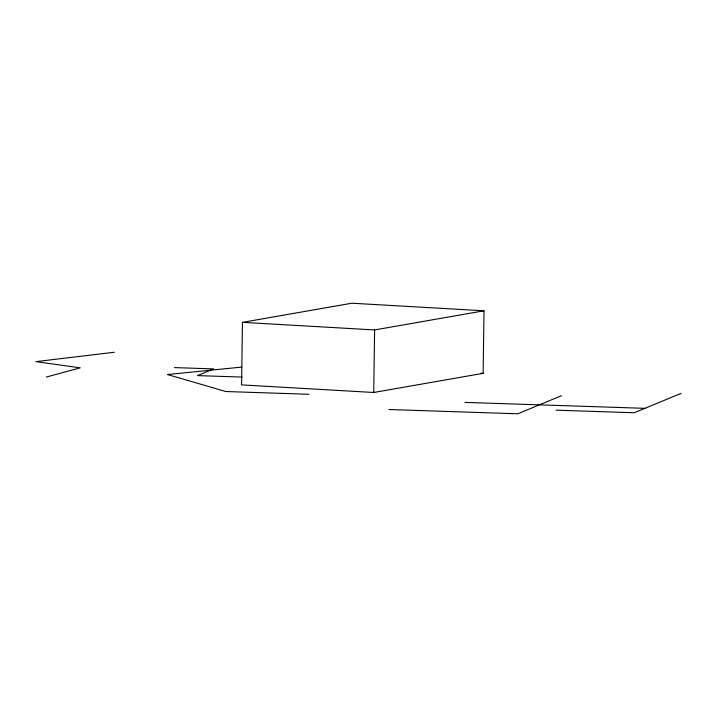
<?xml version="1.0" encoding="UTF-8"?>
<svg xmlns="http://www.w3.org/2000/svg" width="717" height="717" viewBox="0 0 717 717"><rect width="100%" height="100%" fill="white"/><g stroke="black" fill="none" stroke-linecap="round" stroke-linejoin="round"><path stroke-width="1.08" d="M242.454 322.354L241.575 384.895L373.736 392.477L483.133 373.333L484.011 310.793L351.859 303.21L242.454 322.354L374.606 329.937L484.011 310.793M373.736 392.477L374.606 329.937M561.456 395.712L517.764 413.79L388.946 409.532M681.15 393.346L634.222 412.759L556.042 410.178M46.264 377.061L80.25 367.848L35.85 361.637L114.29 352.253M241.746 367.095L167.411 374.525L225.828 391.527L308.982 394.278M174.428 367.597L213.684 368.897L197.48 375.6L242.203 377.079M464.983 402.389L644.915 408.34M480.919 373.198L483.133 373.333"/></g></svg>
